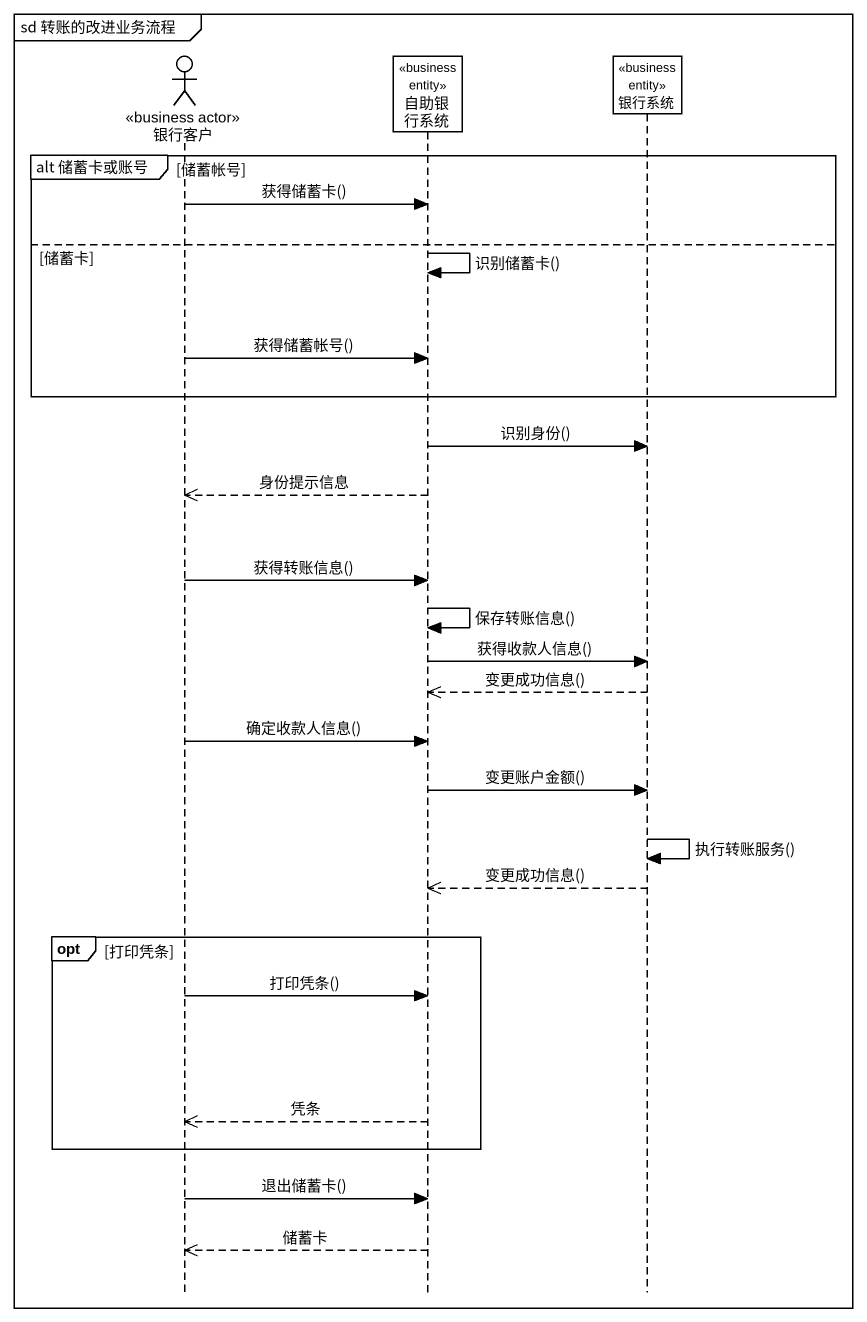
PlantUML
@startuml
mainframe sd 转账的改进业务流程
hide footbox
actor 银行客户 <<business actor>>
participant 自助银行系统 <<business entity>>
participant 银行系统 <<business entity>>

group alt 储蓄卡或账号 [储蓄帐号]
  银行客户 -> 自助银行系统 : 获得储蓄卡()
else 储蓄卡
  自助银行系统 -> 自助银行系统 : 识别储蓄卡()
  银行客户 -> 自助银行系统 : 获得储蓄帐号()
end
自助银行系统 -> 银行系统 : 识别身份()
自助银行系统 -->> 银行客户 : 身份提示信息
银行客户 -> 自助银行系统 : 获得转账信息()
自助银行系统 -> 自助银行系统 : 保存转账信息()
自助银行系统 -> 银行系统 : 获得收款人信息()
银行系统 -->> 自助银行系统 : 变更成功信息()
银行客户 -> 自助银行系统 : 确定收款人信息()
自助银行系统 -> 银行系统 : 变更账户金额()
银行系统 -> 银行系统 : 执行转账服务()
银行系统 -->> 自助银行系统 : 变更成功信息()
opt 打印凭条
  银行客户 -> 自助银行系统 : 打印凭条()
  自助银行系统 -->> 银行客户 : 凭条
end
银行客户 -> 自助银行系统 : 退出储蓄卡()
自助银行系统 -->> 银行客户 : 储蓄卡
@enduml
